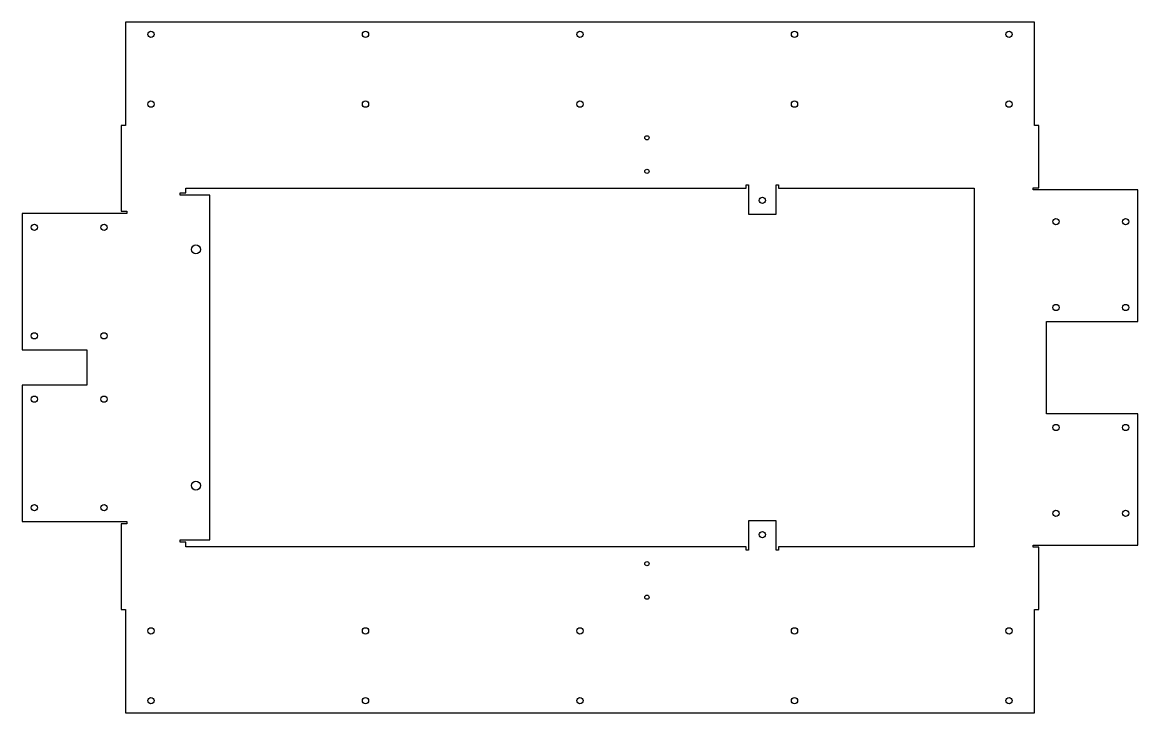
# Model space of a CAD drawing. Header units: millimetres. Extents: x -74 to 726, y -495 to 0.
import ezdxf

# ---------------------------------------------------------------- set-up
doc = ezdxf.new("R2010")
doc.units = ezdxf.units.MM

msp = doc.modelspace()

# ---------------------------------------------------------------- linework, layer by layer
for points in [[(651.86, -74.07), (651.86, 0), (0, 0), (0, -74.07), (-3.17, -74.07), (-3.17, -135.39), (0.79, -135.39), (0.79, -136.98), (-74.07, -136.98), (-74.07, -234.78), (-27.72, -234.78), (-27.72, -260.18), (-74.07, -260.18), (-74.07, -357.98), (0.79, -357.98), (0.79, -359.57), (-3.17, -359.57), (-3.17, -420.89), (0, -420.89), (0, -494.96), (651.86, -494.96), (651.86, -420.89), (655.04, -420.89), (655.04, -376.37), (651.07, -376.37), (651.07, -374.78), (725.93, -374.78), (725.93, -280.58), (660.45, -280.58), (660.45, -214.38), (725.93, -214.38), (725.93, -120.18), (651.07, -120.18), (651.07, -118.59), (655.04, -118.59), (655.04, -74.07)], [(466.73, -378.51), (466.73, -357.3), (446.73, -357.3), (446.73, -378.51), (445.14, -378.51), (445.14, -376.13), (43.18, -376.13), (43.18, -372.72), (39.21, -372.72), (39.21, -371.13), (60.42, -371.13), (60.42, -123.83), (39.21, -123.83), (39.21, -122.24), (43.18, -122.24), (43.18, -118.83), (445.14, -118.83), (445.14, -116.45), (446.73, -116.45), (446.73, -137.66), (466.73, -137.66), (466.73, -116.45), (468.31, -116.45), (468.31, -118.83), (608.69, -118.83), (608.69, -376.13), (468.31, -376.13), (468.31, -378.51)]]:
    msp.add_lwpolyline(points, close=True)
for centre, radius in [((18.22, -8.65), 2.25), ((172.07, -8.65), 2.25), ((325.93, -8.65), 2.25), ((479.79, -8.65), 2.25), ((633.65, -8.65), 2.25), ((18.22, -58.65), 2.25), ((172.07, -58.65), 2.25), ((325.93, -58.65), 2.25), ((479.79, -58.65), 2.25), ((633.65, -58.65), 2.25), ((373.93, -82.8), 1.5), ((373.93, -106.82), 1.5), ((456.73, -127.66), 2.25), ((667.28, -142.95), 2.25), ((717.28, -142.95), 2.25), ((-65.42, -146.98), 2.25), ((-15.42, -146.98), 2.25), ((50.42, -162.84), 3.25), ((667.28, -204.48), 2.25), ((717.28, -204.48), 2.25), ((-65.42, -224.78), 2.25), ((-15.42, -224.78), 2.25), ((-65.42, -270.18), 2.25), ((-15.42, -270.18), 2.25), ((667.28, -290.48), 2.25), ((717.28, -290.48), 2.25), ((50.42, -332.12), 3.25), ((-65.42, -347.98), 2.25), ((-15.42, -347.98), 2.25), ((667.28, -352.01), 2.25), ((717.28, -352.01), 2.25), ((456.73, -367.3), 2.25), ((373.93, -388.14), 1.5), ((373.93, -412.16), 1.5), ((18.22, -436.31), 2.25), ((172.07, -436.31), 2.25), ((325.93, -436.31), 2.25), ((479.79, -436.31), 2.25), ((633.65, -436.31), 2.25), ((18.22, -486.31), 2.25), ((172.07, -486.31), 2.25), ((325.93, -486.31), 2.25), ((479.79, -486.31), 2.25), ((633.65, -486.31), 2.25)]:
    msp.add_circle(centre, radius)

doc.saveas('drawing.dxf')
